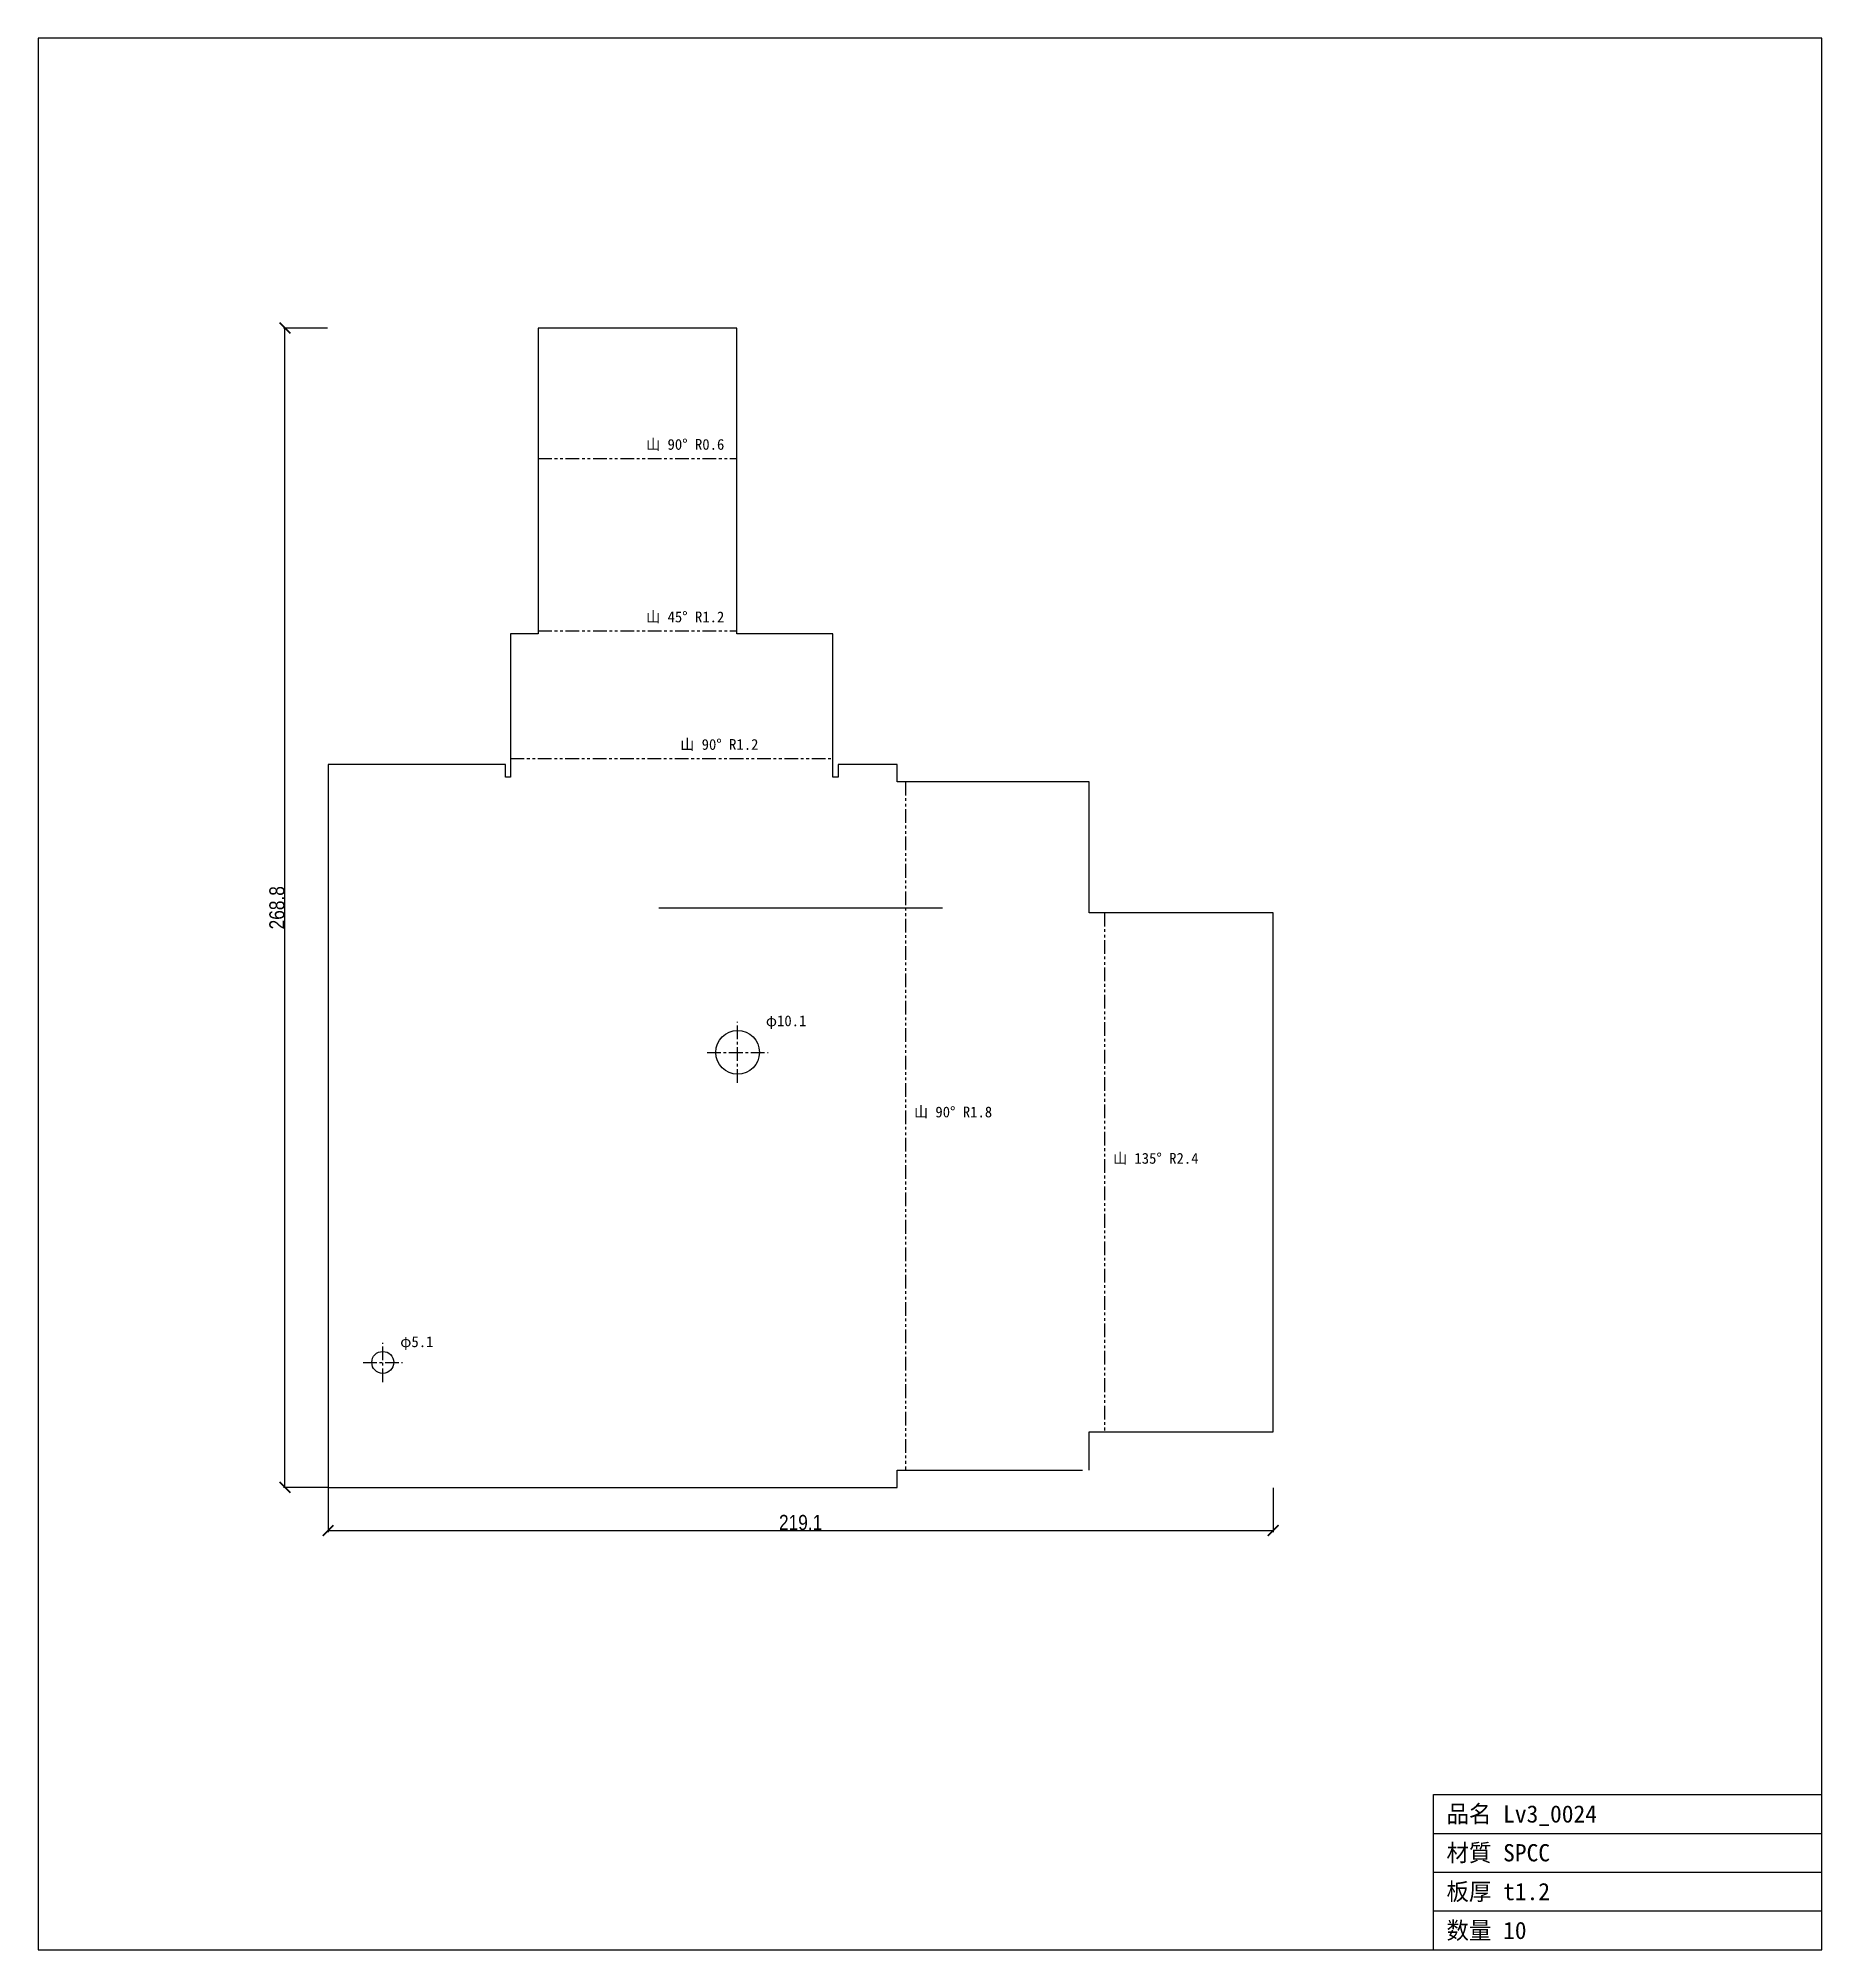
# Model space of a CAD drawing. Header units: millimetres. Extents: x -67 to 346, y -107 to 336.
import ezdxf

# ---------------------------------------------------------------- set-up
doc = ezdxf.new("R2010")
doc.units = ezdxf.units.MM
doc.linetypes.add('CENTER', pattern=[5.08, 3.175, -0.635, 0.635, -0.635])
doc.linetypes.add('PHANTOM', pattern=[6.35, 3.175, -0.635, 0.635, -0.635, 0.635, -0.635])
for name, color, linetype in [('ケガキ', 7, 'Continuous'), ('中心線', 7, 'Continuous'), ('図枠', 7, 'Continuous'), ('外形', 7, 'Continuous'), ('寸法', 7, 'Continuous'), ('文字', 7, 'Continuous'), ('曲げ線', 7, 'Continuous')]:
    doc.layers.add(name, color=color, linetype=linetype)
doc.styles.add('OpenSansCondensed-Light', font='OpenSansCondensed-Light.ttf')
doc.dimstyles.new('EZDXF', dxfattribs={"dimtxt": 0.25, "dimasz": 0.175, "dimexe": 0.375, "dimexo": 0.125, "dimgap": 0.1, "dimtad": 1, "dimlfac": 100, "dimzin": 12, "dimdsep": 46, "dimtxsty": 'OpenSansCondensed-Light', "dimblk": 'ARCHTICK', "dimcen": 2.5, "dimazin": 3, "dimtfac": 0.5, "dimtmove": 2, "dimatfit": 3})

# ---------------------------------------------------------------- blocks, each defined once
blk = doc.blocks.new('_ARCHTICK')
at = {"color": 0, "linetype": 'BYBLOCK', "const_width": 0.15}
blk.add_lwpolyline([(-0.5, -0.5), (0.5, 0.5)], dxfattribs=at)

msp = doc.modelspace()

# ---------------------------------------------------------------- linework, layer by layer
at = {"layer": 'ケガキ'}
msp.add_line((76.69, 134.41), (142.42, 134.41), dxfattribs=at)
at = {"layer": '中心線', "color": 1, "linetype": 'CENTER'}
for p, q in [((94.94, 93.81), (94.94, 107.94)), ((87.87, 100.88), (102, 100.88)), ((12.68, 24.43), (12.68, 33.53)), ((8.13, 28.98), (17.23, 28.98))]:
    msp.add_line(p, q, dxfattribs=at)
at = {"layer": '図枠'}
for p, q in [((346.31, 336.03), (-67.21, 336.03)), ((-67.21, 336.03), (-67.21, -107.21)), ((346.31, -107.21), (346.31, 336.03)), ((256.31, -107.21), (256.31, -71.21)), ((256.31, -71.21), (346.31, -71.21)), ((256.31, -80.21), (346.31, -80.21)), ((256.31, -89.21), (346.31, -89.21)), ((256.31, -98.21), (346.31, -98.21)), ((-67.21, -107.21), (346.31, -107.21))]:
    msp.add_line(p, q, dxfattribs=at)
at = {"layer": '外形'}
for p, q in [((94.77, 268.82), (48.72, 268.82)), ((48.72, 268.82), (48.72, 197.9)), ((94.77, 197.9), (94.77, 268.82)), ((48.72, 197.9), (42.3, 197.9)), ((42.3, 197.9), (42.3, 164.71)), ((117.03, 197.9), (94.77, 197.9)), ((117.03, 164.71), (117.03, 197.9)), ((0, 167.61), (0, 0)), ((41.1, 167.61), (0, 167.61)), ((41.1, 164.71), (41.1, 167.61)), ((42.3, 164.71), (41.1, 164.71)), ((118.23, 164.71), (117.03, 164.71)), ((131.96, 167.61), (118.23, 167.61)), ((118.23, 167.61), (118.23, 164.71)), ((131.96, 163.61), (131.96, 167.61)), ((176.47, 163.61), (131.96, 163.61)), ((176.47, 133.25), (176.47, 163.61)), ((219.11, 133.25), (176.47, 133.25)), ((219.11, 12.87), (219.11, 133.25)), ((176.47, 4), (176.47, 12.87)), ((176.47, 12.87), (219.11, 12.87)), ((0, 0), (131.96, 0)), ((131.96, 0), (131.96, 4)), ((131.96, 4), (174.92, 4))]:
    msp.add_line(p, q, dxfattribs=at)
for centre, radius in [((94.94, 100.88), 5.07), ((12.68, 28.98), 2.55)]:
    msp.add_circle(centre, radius, dxfattribs=at)
at = {"layer": '曲げ線', "color": 4, "linetype": 'PHANTOM'}
for p, q in [((48.72, 238.6), (94.77, 238.6)), ((48.72, 198.6), (94.77, 198.6)), ((42.3, 169.03), (117.03, 169.03)), ((133.85, 163.61), (133.85, 4)), ((180, 133.25), (180, 12.87))]:
    msp.add_line(p, q, dxfattribs=at)

# ---------------------------------------------------------------- texts
at = {"layer": '文字'}
for s, height, p in [('山 90° R0.6', 2.5, (73.75, 240.6)), ('山 45° R1.2', 2.5, (73.75, 200.6)), ('山 90° R1.2', 2.5, (81.66, 171.03)), ('φ10.1', 2.5, (101.5, 106.94)), ('山 90° R1.8', 2.5, (135.85, 85.81)), ('山 135° R2.4', 2.5, (182, 75.06)), ('φ5.1', 2.5, (16.73, 32.53)), ('品名 Lv3_0024', 4, (259.31, -77.71)), ('材質 SPCC', 4, (259.31, -86.71)), ('板厚 t1.2', 4, (259.31, -95.71)), ('数量 10', 4, (259.31, -104.71))]:
    msp.add_text(s, height=height, dxfattribs=at).set_placement(p)

# ---------------------------------------------------------------- dimensions: what is measured, and where the dimension line sits
at = {"layer": '寸法'}
msp.add_linear_dim(base=(-10, 0), p1=(0, 0), p2=(0, 268.82), angle=90, dimstyle='EZDXF', override={"dimtxt": 3.5, "dimasz": 2.5, "dimdec": 1, "dimlfac": 1}, dxfattribs=at).render()
msp.add_linear_dim(base=(0, -10), p1=(0, 0), p2=(219.11, 0), dimstyle='EZDXF', override={"dimtxt": 3.5, "dimasz": 2.5, "dimdec": 1, "dimlfac": 1}, dxfattribs=at).render()

doc.saveas('drawing.dxf')
